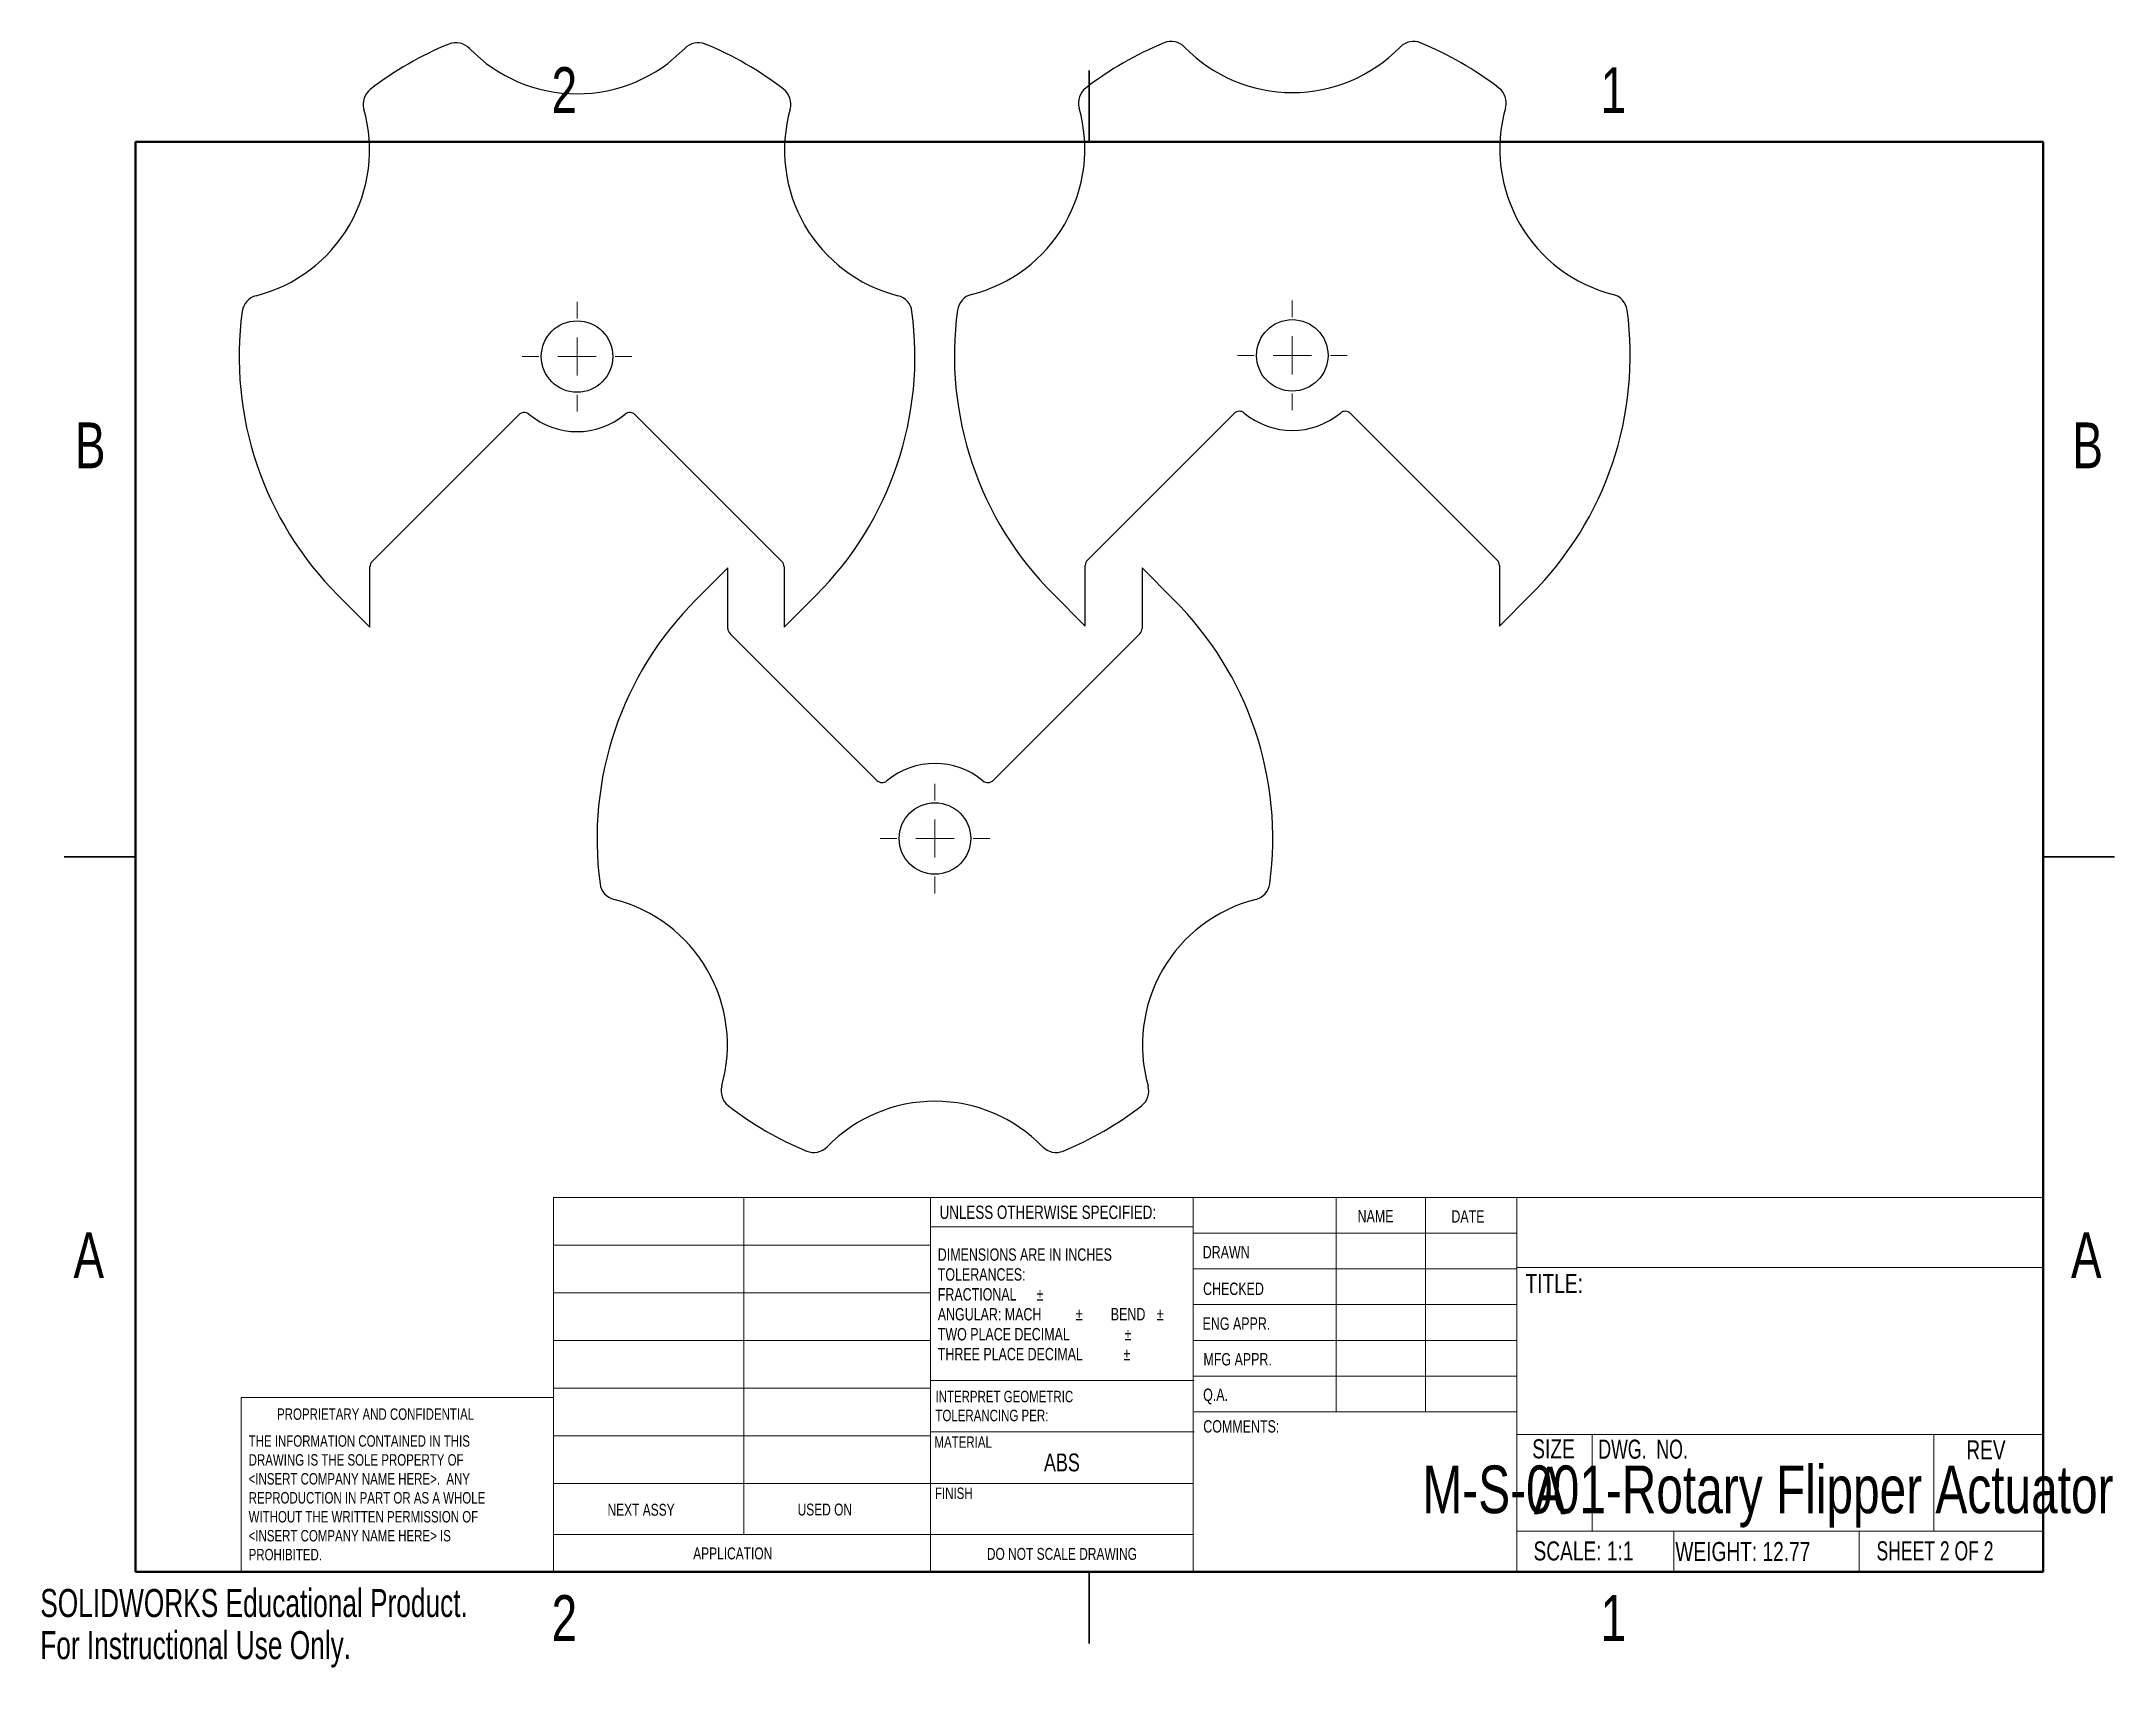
# Model space of a CAD drawing. Header units: millimetres. Extents: x 0 to 276, y 0 to 217.
import ezdxf

# ---------------------------------------------------------------- set-up
doc = ezdxf.new("R2010")
doc.units = ezdxf.units.MM
doc.styles.add('SLDTEXTSTYLE0', font='TXT', dxfattribs={"width": 0.75})
doc.styles.add('SLDTEXTSTYLE1', font='TXT', dxfattribs={"width": 0.6875})
doc.styles.add('SLDTEXTSTYLE2', font='TXT', dxfattribs={"width": 0.694444})
doc.styles.add('SLDTEXTSTYLE3', font='TXT', dxfattribs={"width": 0.7})

# ---------------------------------------------------------------- blocks, each defined once
blk = doc.blocks.new('SW_NOTE_0')
at = {"color": 0, "linetype": 'Continuous', "lineweight": 0, "char_height": 1.524, "attachment_point": 1, "style": 'SLDTEXTSTYLE0'}
for s, insert in [('INTERPRET GEOMETRIC', (0, 1.96)), ('TOLERANCING PER:', (0, -0.56))]:
    blk.add_mtext(s, dxfattribs=dict(at, insert=insert))
blk = doc.blocks.new('SW_NOTE_0_1')
at = {"color": 0, "linetype": 'Continuous', "lineweight": 0, "char_height": 1.651, "attachment_point": 1, "style": 'SLDTEXTSTYLE0'}
for s, insert in [('DIMENSIONS ARE IN INCHES', (0, 2.13)), ('TOLERANCES:', (0, -0.52)), ('FRACTIONAL', (0, -3.17)), ('%%p', (13.15, -3.17)), ('ANGULAR: MACH', (0, -5.82)), ('%%p', (18.37, -5.82)), ('BEND', (23.04, -5.82)), ('%%p', (29.16, -5.82)), ('TWO PLACE DECIMAL', (0, -8.48)), ('%%p', (24.88, -8.48)), ('THREE PLACE DECIMAL', (0, -11.13)), ('%%p', (24.73, -11.13))]:
    blk.add_mtext(s, dxfattribs=dict(at, insert=insert))
blk = doc.blocks.new('SW_NOTE_0_2')
at = {"color": 0, "linetype": 'Continuous', "lineweight": 0, "char_height": 1.524, "attachment_point": 1, "style": 'SLDTEXTSTYLE0'}
for s, insert in [('THE INFORMATION CONTAINED IN THIS', (0, 1.96)), ('DRAWING IS THE SOLE PROPERTY OF', (0, -0.56)), ('<INSERT COMPANY NAME HERE>.  ANY', (0, -3.08)), ('WITHOUT THE WRITTEN PERMISSION OF', (0, -8.13)), ('REPRODUCTION IN PART OR AS A WHOLE', (0, -5.61)), ('<INSERT COMPANY NAME HERE> IS', (0, -10.66)), ('PROHIBITED.', (0, -13.18))]:
    blk.add_mtext(s, dxfattribs=dict(at, insert=insert))
blk = doc.blocks.new('SW_CENTERMARKSYMBOL_0')
at = {"color": 0, "linetype": 'Continuous', "lineweight": 18}
for p, q in [((0, 5.08), (0, 7.3025)), ((-5.08, 0), (-7.3025, 0)), ((0, 0), (-2.54, 0)), ((0, 0), (0, 2.54)), ((0, 0), (0, -2.54)), ((0, 0), (2.54, 0)), ((5.08, 0), (7.3025, 0)), ((0, -5.08), (0, -7.3025))]:
    blk.add_line(p, q, dxfattribs=at)
blk = doc.blocks.new('SW_CENTERMARKSYMBOL_1')
at = {"color": 0, "linetype": 'Continuous', "lineweight": 18}
for p, q in [((0, 5.08), (0, 7.3025)), ((-5.08, 0), (-7.3025, 0)), ((0, 0), (-2.54, 0)), ((0, 0), (0, 2.54)), ((0, 0), (0, -2.54)), ((0, 0), (2.54, 0)), ((5.08, 0), (7.3025, 0)), ((0, -5.08), (0, -7.3025))]:
    blk.add_line(p, q, dxfattribs=at)
blk = doc.blocks.new('SW_CENTERMARKSYMBOL_2')
at = {"color": 0, "linetype": 'Continuous', "lineweight": 18}
for p, q in [((0, 5.08), (0, 7.3025)), ((-5.08, 0), (-7.3025, 0)), ((0, 0), (-2.54, 0)), ((0, 0), (0, 2.54)), ((0, 0), (0, -2.54)), ((0, 0), (2.54, 0)), ((5.08, 0), (7.3025, 0)), ((0, -5.08), (0, -7.3025))]:
    blk.add_line(p, q, dxfattribs=at)

msp = doc.modelspace()

# ---------------------------------------------------------------- linework, layer by layer
at = {"color": 7, "linetype": 'Continuous', "lineweight": 25}
for p, q in [((139.7, 212.72), (139.7, 203.2)), ((139.7, 203.2), (139.7, 212.72)), ((63.74, 166.86), (44.2, 147.32)), ((98.77, 147.32), (79.23, 166.86)), ((158.99, 167.03), (139.45, 147.49)), ((194.02, 147.49), (174.48, 167.03)), ((43.9, 138.54), (43.9, 146.61)), ((91.56, 146.46), (87.32, 142.22)), ((91.56, 138.39), (91.56, 146.46)), ((99.06, 146.61), (99.06, 138.54)), ((139.16, 138.71), (139.16, 146.78)), ((146.72, 146.46), (146.72, 138.39)), ((150.96, 142.22), (146.72, 146.46)), ((194.31, 146.78), (194.31, 138.71)), ((39.66, 142.79), (43.9, 138.54)), ((99.06, 138.54), (103.3, 142.79)), ((134.91, 142.95), (139.16, 138.71)), ((194.31, 138.71), (198.55, 142.95)), ((111.4, 118.14), (91.86, 137.68)), ((146.43, 137.68), (126.89, 118.14)), ((3.17, 107.95), (12.7, 107.95)), ((12.7, 107.95), (3.17, 107.95)), ((276.23, 107.95), (266.7, 107.95)), ((266.7, 107.95), (276.23, 107.95)), ((139.7, 3.17), (139.7, 12.7)), ((139.7, 12.7), (139.7, 3.17))]:
    msp.add_line(p, q, dxfattribs=at)
at = {"color": 7, "linetype": 'Continuous', "lineweight": 50}
for p, q in [((12.7, 12.7), (12.7, 203.2)), ((12.7, 203.2), (266.7, 203.2)), ((266.7, 203.2), (266.7, 12.7)), ((266.7, 12.7), (12.7, 12.7))]:
    msp.add_line(p, q, dxfattribs=at)
at = {"color": 7, "linetype": 'Continuous', "lineweight": 18}
for p, q in [((68.35, 62.59), (266.7, 62.59)), ((68.35, 12.7), (68.35, 62.59)), ((93.7, 62.59), (93.7, 17.69)), ((118.57, 12.7), (118.57, 62.59)), ((153.55, 62.59), (153.55, 12.7)), ((172.56, 62.59), (172.56, 34.02)), ((184.46, 62.59), (184.46, 34.02)), ((196.63, 62.59), (196.63, 12.7)), ((153.55, 58.67), (118.57, 58.67)), ((68.35, 56.24), (118.57, 56.24)), ((153.55, 57.83), (196.63, 57.83)), ((153.55, 53.07), (196.63, 53.07)), ((196.63, 53.27), (266.7, 53.27)), ((68.35, 49.89), (118.57, 49.89)), ((153.55, 48.31), (196.63, 48.31)), ((68.35, 43.54), (118.57, 43.54)), ((196.63, 43.54), (153.55, 43.54)), ((196.63, 38.78), (153.55, 38.78)), ((26.77, 12.7), (26.77, 35.92)), ((68.35, 35.92), (26.77, 35.92)), ((68.35, 37.19), (118.57, 37.19)), ((118.57, 38.19), (153.66, 38.19)), ((196.63, 34.02), (153.66, 34.02)), ((68.35, 30.84), (118.57, 30.84)), ((118.57, 31.34), (153.66, 31.34)), ((196.63, 30.98), (266.7, 30.98)), ((206.68, 30.98), (206.68, 18.11)), ((252.17, 30.98), (252.17, 18.11)), ((68.35, 24.49), (118.57, 24.49)), ((118.57, 24.48), (153.55, 24.48)), ((68.35, 17.69), (153.55, 17.69)), ((196.63, 18.11), (266.7, 18.11)), ((217.54, 18.11), (217.54, 12.7)), ((242.22, 18.11), (242.22, 12.7))]:
    msp.add_line(p, q, dxfattribs=at)
at = {"color": 7, "linetype": 'Continuous', "lineweight": 25}
for centre in [(166.73, 174.77), (71.48, 174.61), (119.14, 110.4)]:
    msp.add_circle(centre, 4.76, dxfattribs=at)
for centre, radius, start, end in [((71.48, 174.61), 45, 112.3115, 127.6885), ((55.35, 213.92), 2.5, 44.1844, 112.3115), ((71.48, 229.61), 20, 224.1844, 315.8156), ((87.62, 213.92), 2.5, 67.6885, 135.8156), ((71.48, 174.61), 45, 52.3115, 67.6885), ((166.73, 174.77), 45, 112.3115, 127.6885), ((150.6, 214.09), 2.5, 44.1844, 112.3115), ((166.73, 229.77), 20, 224.1844, 315.8156), ((182.87, 214.09), 2.5, 67.6885, 135.8156), ((166.73, 174.77), 45, 52.3115, 67.6885), ((45.5, 208.24), 2.5, 127.6885, 195.8156), ((97.46, 208.24), 2.5, 344.1844, 52.3115), ((140.75, 208.41), 2.5, 127.6885, 195.8156), ((192.72, 208.41), 2.5, 344.1844, 52.3115), ((23.85, 202.11), 20, 284.1844, 15.8156), ((119.11, 202.11), 20, 164.1844, 255.8156), ((119.1, 202.27), 20, 284.1844, 15.8156), ((214.36, 202.27), 20, 164.1844, 255.8156), ((29.36, 180.29), 2.5, 104.1844, 172.3115), ((113.6, 180.29), 2.5, 7.6885, 75.8156), ((124.62, 180.46), 2.5, 104.1844, 172.3115), ((208.85, 180.46), 2.5, 7.6885, 75.8156), ((71.48, 174.61), 45, 172.3115, 225), ((71.48, 174.61), 45, 315, 7.6885), ((166.73, 174.77), 45, 172.3115, 225), ((166.73, 174.77), 45, 315, 7.6885), ((64.44, 166.15), 1, 50.2159, 135), ((71.48, 174.61), 10, 230.2159, 309.7841), ((78.52, 166.15), 1, 45, 129.7841), ((159.69, 166.32), 1, 50.2159, 135), ((166.73, 174.77), 10, 230.2159, 309.7841), ((173.77, 166.32), 1, 45, 129.7841), ((44.9, 146.61), 1, 135, 180), ((98.06, 146.61), 1, 0, 45), ((140.16, 146.78), 1, 135, 180), ((193.31, 146.78), 1, 0, 45), ((119.14, 110.4), 45, 135, 187.6885), ((119.14, 110.4), 45, 352.3115, 45), ((92.56, 138.39), 1, 180, 225), ((145.72, 138.39), 1, 315, 0), ((119.14, 110.4), 10, 50.2159, 129.7841), ((112.1, 118.85), 1, 225, 309.7841), ((126.18, 118.85), 1, 230.2159, 315), ((77.02, 104.71), 2.5, 187.6885, 255.8156), ((71.51, 82.9), 20, 344.1844, 75.8156), ((166.77, 82.9), 20, 104.1844, 195.8156), ((161.26, 104.71), 2.5, 284.1844, 352.3115), ((93.16, 76.76), 2.5, 164.1844, 232.3115), ((145.12, 76.76), 2.5, 307.6885, 15.8156), ((119.14, 110.4), 45, 232.3115, 247.6885), ((119.14, 55.4), 20, 44.1844, 135.8156), ((119.14, 110.4), 45, 292.3115, 307.6885), ((103.01, 71.08), 2.5, 247.6885, 315.8156), ((135.28, 71.08), 2.5, 224.1844, 292.3115)]:
    msp.add_arc(centre, radius, start, end, dxfattribs=at)

# ---------------------------------------------------------------- block references
at = {"color": 7, "linetype": 'Continuous', "lineweight": 0}
for name, p in [('SW_CENTERMARKSYMBOL_0', (71.48, 174.61)), ('SW_CENTERMARKSYMBOL_1', (166.73, 174.77)), ('SW_CENTERMARKSYMBOL_2', (119.14, 110.4)), ('SW_NOTE_0_1', (119.52, 53.67)), ('SW_NOTE_0', (119.21, 34.86)), ('SW_NOTE_0_2', (27.75, 28.94))]:
    msp.add_blockref(name, p, dxfattribs=at)

# ---------------------------------------------------------------- texts
for s, insert, char_height, attachment_point, style in [('2', (69.79, 213.16), 6.1, 2, 'SLDTEXTSTYLE0'), ('1', (209.49, 213.16), 6.1, 2, 'SLDTEXTSTYLE0'), ('B', (6.65, 165.83), 6.1, 2, 'SLDTEXTSTYLE0'), ('B', (272.65, 165.83), 6.1, 2, 'SLDTEXTSTYLE0'), ('UNLESS OTHERWISE SPECIFIED:', (119.76, 61.5), 1.778, 1, 'SLDTEXTSTYLE0'), ('NAME', (175.42, 60.92), 1.651, 1, 'SLDTEXTSTYLE0'), ('DATE', (187.91, 60.88), 1.651, 1, 'SLDTEXTSTYLE0'), ('A', (6.46, 57.93), 6.1, 2, 'SLDTEXTSTYLE0'), ('DRAWN', (154.8, 56.12), 1.651, 1, 'SLDTEXTSTYLE0'), ('A', (272.46, 57.93), 6.1, 2, 'SLDTEXTSTYLE0'), ('CHECKED', (154.85, 51.24), 1.651, 1, 'SLDTEXTSTYLE0'), ('TITLE:', (197.79, 52.39), 2.54, 1, 'SLDTEXTSTYLE0'), ('ENG APPR.', (154.78, 46.6), 1.651, 1, 'SLDTEXTSTYLE0'), ('MFG APPR.', (154.9, 41.85), 1.651, 1, 'SLDTEXTSTYLE0'), ('Q.A.', (154.86, 37.12), 1.651, 1, 'SLDTEXTSTYLE0'), ('PROPRIETARY AND CONFIDENTIAL', (31.53, 34.48), 1.524, 1, 'SLDTEXTSTYLE0'), ('MATERIAL', (119.08, 30.75), 1.524, 1, 'SLDTEXTSTYLE0'), ('COMMENTS:', (154.88, 32.91), 1.651, 1, 'SLDTEXTSTYLE0'), ('SIZE', (198.68, 30.36), 2.54, 1, 'SLDTEXTSTYLE0'), ('ABS', (136.05, 28.47), 2.381, 2, 'SLDTEXTSTYLE0'), ('DWG.  NO.', (207.48, 30.32), 2.54, 1, 'SLDTEXTSTYLE2'), ('REV', (256.48, 30.22), 2.54, 1, 'SLDTEXTSTYLE0'), ('M-S-001-Rotary Flipper Actuator', (230.08, 26.87), 6.35, 2, 'SLDTEXTSTYLE0'), ('A', (198.88, 26.72), 6.35, 1, 'SLDTEXTSTYLE0'), ('FINISH', (119.15, 23.94), 1.524, 1, 'SLDTEXTSTYLE0'), ('NEXT ASSY', (75.54, 21.77), 1.587, 1, 'SLDTEXTSTYLE0'), ('USED ON', (100.85, 21.8), 1.587, 1, 'SLDTEXTSTYLE0'), ('SCALE: 1:1', (198.85, 16.76), 2.54, 1, 'SLDTEXTSTYLE0'), ('WEIGHT: 12.77', (217.74, 16.68), 2.54, 1, 'SLDTEXTSTYLE0'), ('SHEET 2 OF 2', (244.53, 16.77), 2.54, 1, 'SLDTEXTSTYLE1'), ('APPLICATION', (86.95, 15.95), 1.5875, 1, 'SLDTEXTSTYLE0'), ('DO NOT SCALE DRAWING', (136.05, 15.89), 1.5875, 2, 'SLDTEXTSTYLE0'), ('2', (69.79, 9.6), 6.1, 2, 'SLDTEXTSTYLE0'), ('1', (209.49, 9.6), 6.1, 2, 'SLDTEXTSTYLE0')]:
    msp.add_mtext(s, dxfattribs=dict(at, insert=insert, char_height=char_height, attachment_point=attachment_point, style=style))
at = {"color": 7, "linetype": 'Continuous', "char_height": 3.7351, "attachment_point": 1, "style": 'SLDTEXTSTYLE3'}
for s, insert in [('SOLIDWORKS Educational Product.', (0, 10.42)), ('For Instructional Use Only.', (0, 4.81))]:
    msp.add_mtext(s, dxfattribs=dict(at, insert=insert))

doc.saveas('drawing.dxf')
